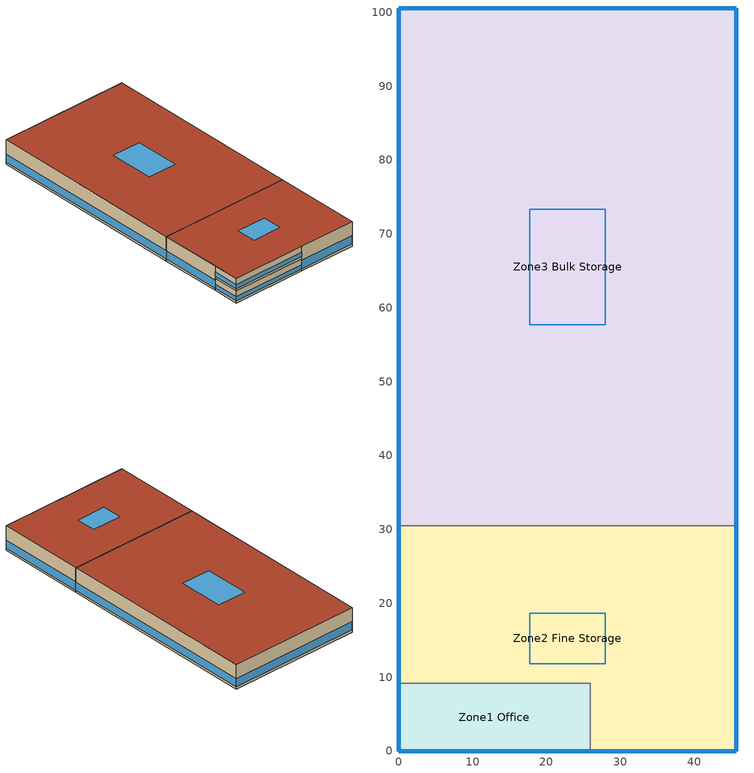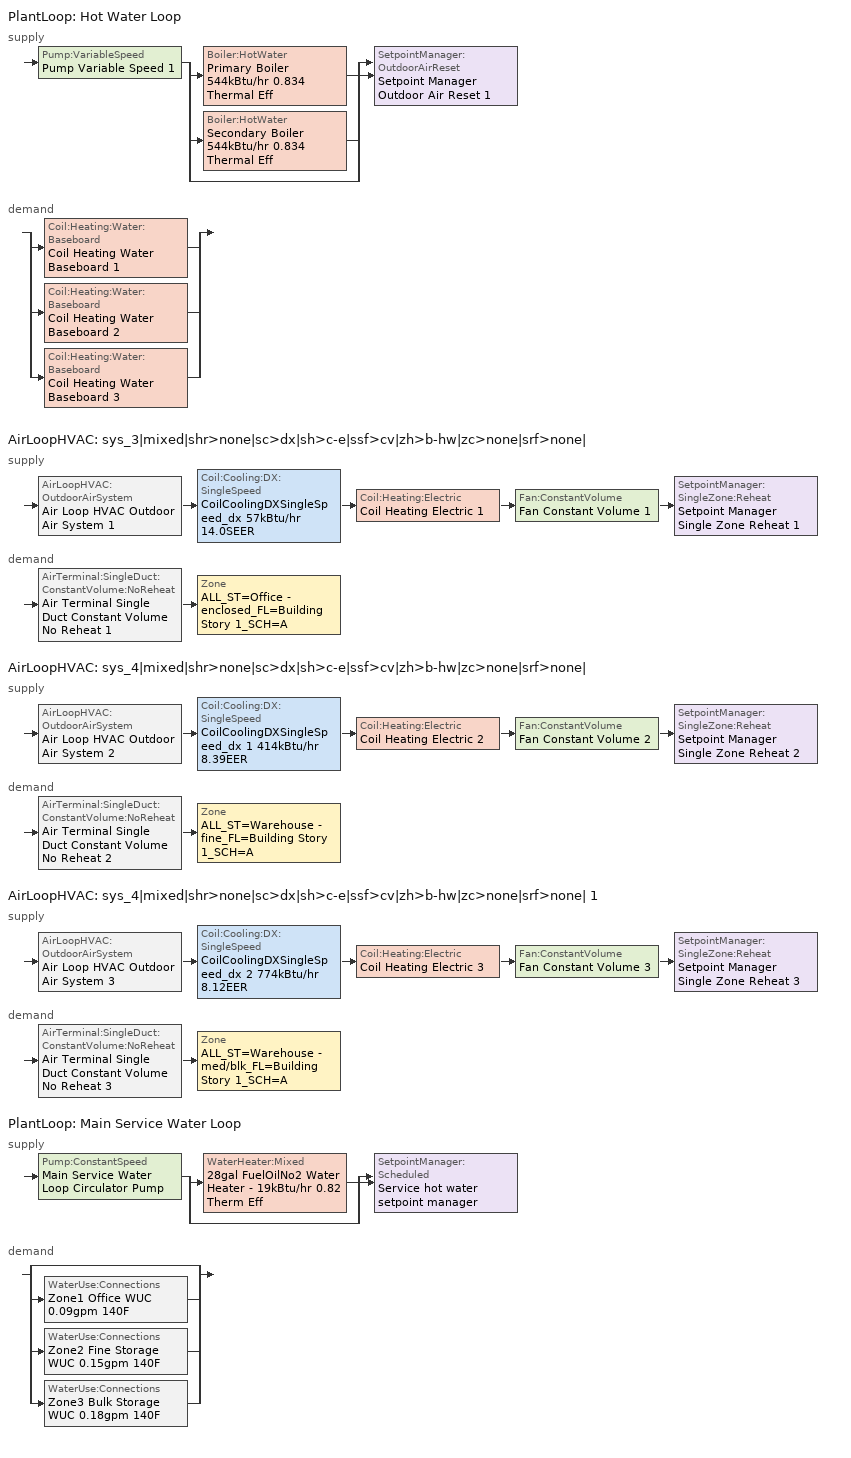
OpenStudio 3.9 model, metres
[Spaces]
Zone3 Bulk Storage
 floor foundation (BTAP-Grnd-Floor-Mass:U-0.757_std): 45.72,100.58 45.72,30.48 0,30.48 0,100.58 z0
 wall outside: 45.72,30.48 45.72,100.58 0,100.58 0,30.48 z0:8.53
 wall to Zone2 Fine Storage: 0,30.48 45.72,30.48 z0:8.53
 window (BTAP-Ext-FixedWindow:U=0.220 SHGC=0.600): 0,100.55 0,30.5 / 45.69,100.58 0.03,100.58 / 45.72,30.5 45.72,100.55 z0.76:3.61
 roof outside: 45.72,30.48 45.72,100.58 0,100.58 0,30.48 z8.53
 skylight (BTAP-Ext-Skylights:U=0.220 SHGC=0.600): 27.97,57.69 27.97,73.37 17.75,73.37 17.75,57.69 z8.53
Zone2 Fine Storage
 floor to Zone1 Office: 25.91,9.14 25.91,0 0,0 0,9.14 z4.27
 floor foundation (BTAP-Grnd-Floor-Mass:U-0.757_std): 45.72,30.48 45.72,0 25.91,0 25.91,9.14 0,9.14 0,30.48 z0
 wall outside: 0,30.48 0,9.14 / 25.91,0 45.72,0 45.72,30.48 z0:8.53; 0,9.14 0,0 25.91,0 z4.27:8.53
 wall to Zone1 Office: 0,9.14 25.91,9.14 25.91,0 z0:4.27
 window (BTAP-Ext-FixedWindow:U=0.220 SHGC=0.600): 25.93,0 45.69,0 / 0,30.45 0,9.17 / 45.72,0.03 45.72,30.45 z0.76:3.61; 0.03,0 25.88,0 z5.03:6.45; 0,9.12 0,0.03 z5.03:6.46
 roof outside: 45.72,0 45.72,30.48 0,30.48 0,0 z8.53
 skylight (BTAP-Ext-Skylights:U=0.220 SHGC=0.600): 27.97,11.83 27.97,18.65 17.75,18.65 17.75,11.83 z8.53
Zone1 Office
 floor foundation (BTAP-Grnd-Floor-Mass:U-0.757_std): 25.91,9.14 25.91,0 0,0 0,9.14 z0
 wall outside: 0,9.14 0,0 25.91,0 z0:4.27
 window (BTAP-Ext-FixedWindow:U=0.220 SHGC=0.600): 0.03,0 25.88,0 / 0,9.12 0,0.03 z0.76:2.19
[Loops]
PlantLoop 'Hot Water Loop'
 supply: Pump:VariableSpeed 'Pump Variable Speed 1' > split
  | Boiler:HotWater 'Primary Boiler 544kBtu/hr 0.834 Thermal Eff'
  | Boiler:HotWater 'Secondary Boiler 544kBtu/hr 0.834 Thermal Eff'
  | bypass
  join > SetpointManager:OutdoorAirReset 'Setpoint Manager Outdoor Air Reset 1'
 demand: split
  | Coil:Heating:Water:Baseboard 'Coil Heating Water Baseboard 1'
  | Coil:Heating:Water:Baseboard 'Coil Heating Water Baseboard 2'
  | Coil:Heating:Water:Baseboard 'Coil Heating Water Baseboard 3'
AirLoopHVAC 'sys_3|mixed|shr>none|sc>dx|sh>c-e|ssf>cv|zh>b-hw|zc>none|srf>none|'
 supply: AirLoopHVAC:OutdoorAirSystem 'Air Loop HVAC Outdoor Air System 1' > Coil:Cooling:DX:SingleSpeed 'CoilCoolingDXSingleSpeed_dx 57kBtu/hr 14.0SEER' > Coil:Heating:Electric 'Coil Heating Electric 1' > Fan:ConstantVolume 'Fan Constant Volume 1' > SetpointManager:SingleZone:Reheat 'Setpoint Manager Single Zone Reheat 1'
 demand: AirTerminal:SingleDuct:ConstantVolume:NoReheat 'Air Terminal Single Duct Constant Volume No Reheat 1' > Zone 'ALL_ST=Office - enclosed_FL=Building Story 1_SCH=A'
AirLoopHVAC 'sys_4|mixed|shr>none|sc>dx|sh>c-e|ssf>cv|zh>b-hw|zc>none|srf>none|'
 supply: AirLoopHVAC:OutdoorAirSystem 'Air Loop HVAC Outdoor Air System 2' > Coil:Cooling:DX:SingleSpeed 'CoilCoolingDXSingleSpeed_dx 1 414kBtu/hr 8.39EER' > Coil:Heating:Electric 'Coil Heating Electric 2' > Fan:ConstantVolume 'Fan Constant Volume 2' > SetpointManager:SingleZone:Reheat 'Setpoint Manager Single Zone Reheat 2'
 demand: AirTerminal:SingleDuct:ConstantVolume:NoReheat 'Air Terminal Single Duct Constant Volume No Reheat 2' > Zone 'ALL_ST=Warehouse - fine_FL=Building Story 1_SCH=A'
AirLoopHVAC 'sys_4|mixed|shr>none|sc>dx|sh>c-e|ssf>cv|zh>b-hw|zc>none|srf>none| 1'
 supply: AirLoopHVAC:OutdoorAirSystem 'Air Loop HVAC Outdoor Air System 3' > Coil:Cooling:DX:SingleSpeed 'CoilCoolingDXSingleSpeed_dx 2 774kBtu/hr 8.12EER' > Coil:Heating:Electric 'Coil Heating Electric 3' > Fan:ConstantVolume 'Fan Constant Volume 3' > SetpointManager:SingleZone:Reheat 'Setpoint Manager Single Zone Reheat 3'
 demand: AirTerminal:SingleDuct:ConstantVolume:NoReheat 'Air Terminal Single Duct Constant Volume No Reheat 3' > Zone 'ALL_ST=Warehouse - med/blk_FL=Building Story 1_SCH=A'
PlantLoop 'Main Service Water Loop'
 supply: Pump:ConstantSpeed 'Main Service Water Loop Circulator Pump' > split
  | WaterHeater:Mixed '28gal FuelOilNo2 Water Heater - 19kBtu/hr 0.82 Therm Eff'
  | bypass
  join > SetpointManager:Scheduled 'Service hot water setpoint manager'
 demand: split
  | bypass
  | WaterUse:Connections 'Zone1 Office WUC 0.09gpm 140F'
  | WaterUse:Connections 'Zone2 Fine Storage WUC 0.15gpm 140F'
  | WaterUse:Connections 'Zone3 Bulk Storage WUC 0.18gpm 140F'
[ClimateZones]
Climate Zone Institution Name 1=ASHRAE; Climate Zone Document Name 1=ANSI/ASHRAE Standard 169; Climate Zone Document Year 1=2006; Climate Zone Value 1=7
[Building]
Warehouse: Default Construction Set=BTAP-Mass at hdd = 5000.0; Standards Number of Stories=1; Standards Number of Above Ground Stories=1; Standards Template=NECB2011; Standards Building Type=Warehouse
[Site]
Calgary Intl AP_AB_CAN: Latitude {deg}=51.11; Longitude {deg}=-114.02; Time Zone {hr}=-7; Elevation {m}=1084.1
[Site:WaterMainsTemperature]
Calculation Method=Correlation; Annual Average Outdoor Air Temperature {C}=4.69167; Maximum Difference In Monthly Average Outdoor Air Temperatures {deltaC}=24.6
[Site:GroundTemperature:BuildingSurface]
19.527, 19.502, 19.536, 19.598, 20.002, 21.64, 22.225, 22.375, 21.449, 20.121, 19.802, 19.633
[SizingPeriod:DesignDay] Barometric Pressure {Pa}=88961; Rain Indicator=No; Snow Indicator=No; Day of Month=21; Daylight Saving Time Indicator=No; Humidity Condition Type=Wetbulb; Dry-Bulb Temperature Range Modifier Type=DefaultMultipliers
Name | Maximum Dry-Bulb Temperature {C} | Daily Dry-Bulb Temperature Range {deltaC} | Wind Speed {m/s} | Wind Direction {deg} | Month | Day Type | Wetbulb or DewPoint at Maximum Dry-Bulb {C} | Solar Model Indicator | ASHRAE Clear Sky Optical Depth for Beam Irradiance | ASHRAE Clear Sky Optical Depth for Diffuse Irradiance | Sky Clearness
Calgary Intl AP Ann Clg .4% Condns DB=>MWB | 28.8 | 12.3 | 4.5 | 160 | 7 | SummerDesignDay | 16 | ASHRAETau | 0.34 | 2.419
Calgary Intl AP Ann Clg .4% Condns WB=>MDB | 25.5 | 12.3 | 4.5 | 160 | 7 | SummerDesignDay | 17.8 | ASHRAETau | 0.34 | 2.419
Calgary Intl AP Ann Htg 99.6% Condns DB | -27.7 | 0 | 2.7 | 200 | 1 | WinterDesignDay | -27.7 | ASHRAEClearSky |  |  | 0
[Site:GroundTemperature:Shallow]
-1.6, -5.4, -6.4, -5.5, -0.4, 5.3, 10.8, 14.7, 15.8, 14, 9.5, 4
[Site:GroundTemperature:Deep]
4, 1.3, -0.4, -0.9, 0.1, 2.3, 5.2, 8, 9.9, 10.3, 9.2, 7
[Site:GroundTemperature:FCfactorMethod]
January Ground Temperature {C}=5.5; February Ground Temperature {C}=-2; March Ground Temperature {C}=-7.6; April Ground Temperature {C}=-6.3; May Ground Temperature {C}=-6.6; June Ground Temperature {C}=-0.3; July Ground Temperature {C}=4.9; August Ground Temperature {C}=10.2; September Ground Temperature {C}=13.8; October Ground Temperature {C}=17; November Ground Temperature {C}=16.6; December Ground Temperature {C}=11.1
[Material:NoMass] Roughness=Smooth; Thermal Absorptance=0.9; Solar Absorptance=0.7
Name | Thermal Resistance {m2-K/W} | Visible Absorptance
Typical Carpet Pad; Typical Carpet Pad 1 | 0.21648 | 0.8
Typical Insulation 1 | 5.91238 | 0.7
Typical Insulation 2 | 4.49096 | 0.7
Typical Insulation 3 | 6.17282 | 0.7
Typical Carpet Pad 2 | 1.25503 | 0.8
Typical Carpet Pad 3; Typical Carpet Pad 4 | 3.45515 | 0.8
Typical Insulation 4 | 0.454528 | 0.7
Typical Insulation 5 | 0.454545 | 0.7
[Material]
Name | Roughness | Thickness {m} | Conductivity {W/m-K} | Density {kg/m3} | Specific Heat {J/kg-K} | Thermal Absorptance | Solar Absorptance | Visible Absorptance
G05 25mm wood | MediumSmooth | 0.0254 | 0.15 | 608 | 1630 | 0.9 | 0.5 | 0.5
100mm Normalweight concrete floor 1 | MediumSmooth | 0.1016 | 2.31 | 2322 | 832
G01 13mm gypsum board 1 | Smooth | 0.0127 | 0.16 | 800 | 1090 | 0.9 | 0.7 | 0.5
4 in. Normalweight Concrete Floor 1 | MediumRough | 0.1016 | 2.31 | 2322 | 832 | 0.9 | 0.7 | 0.7
1IN Stucco 1 | Smooth | 0.0253 | 0.6918 | 1858 | 837 | 0.9 | 0.7 | 0.92
8IN CONCRETE HW RefBldg 1 | Rough | 0.2032 | 1.311 | 2240 | 836.8 | 0.9 | 0.7 | 0.7
1/2IN Gypsum 1 | Smooth | 0.0127 | 0.16 | 784.9 | 830 | 0.9 | 0.4 | 0.4
Metal Roof Surface 1; F08 Metal surface 1 | Smooth | 0.0008 | 45.28 | 7824 | 500 | 0.9 | 0.7 | 0.7
6 in. Normalweight Concrete Floor 1; 6 in. Normalweight Concrete Floor 2; 6 in. Normalweight Concrete Floor 3 | MediumRough | 0.1524 | 2.31 | 2322 | 832 | 0.9 | 0.7 | 0.7
Expanded Polystyrene | MediumSmooth | 0.0363959 | 0.029 | 29 | 1210
[Construction]
BTAP-Int-Partition; BTAP-Int-Door: G05 25mm wood
BTAP-Int-Floor: 100mm Normalweight concrete floor 1, Typical Carpet Pad
BTAP-Int-Wall: G01 13mm gypsum board 1, G01 13mm gypsum board 1
BTAP-Int-Ceiling: Typical Carpet Pad, 100mm Normalweight concrete floor 1
BTAP-Int-Window: SimpleGlazing
BTAP-Ext-Floor-Mass:U-0.162: Typical Insulation 1, 4 in. Normalweight Concrete Floor 1, Typical Carpet Pad 1
BTAP-Ext-Wall-Mass:U-0.21: 1IN Stucco 1, 8IN CONCRETE HW RefBldg 1, Typical Insulation 2, 1/2IN Gypsum 1
BTAP-Ext-Roof-Metal:U-0.162: Metal Roof Surface 1, Typical Insulation 3
BTAP-Grnd-Floor-Mass:U-0.757: 6 in. Normalweight Concrete Floor 1, Typical Carpet Pad 2
BTAP-Grnd-Wall-Mass:U-0.284: 6 in. Normalweight Concrete Floor 2, Typical Carpet Pad 3
BTAP-Grnd-Roof-Mass:U-0.284: 6 in. Normalweight Concrete Floor 3, Typical Carpet Pad 4
BTAP-Ext-FixedWindow:U=0.220 SHGC=0.600; BTAP-Ext-GlassDoors:U=0.220 SHGC=0.600; BTAP-Ext-Skylights:U=0.220 SHGC=0.600; BTAP-Ext-DaylightDomes:U=0.220 SHGC=0.600; BTAP-Ext-DaylightDiffuser:U=0.220 SHGC=0.600: SimpleGlazing:U=0.220 SHGC=0.600
BTAP-Ext-Door:U-2.2: F08 Metal surface 1, Typical Insulation 4
BTAP-Ext-OverHeadDoor:U-2.2: Typical Insulation 5
BTAP-Grnd-Floor-Mass:U-0.757_std: 6 in. Normalweight Concrete Floor 1, Expanded Polystyrene
[DefaultConstructionSet]
BTAP-Mass at hdd = 5000.0: Default Exterior Surface Constructions=BTAP-Mass at hdd = 5000.0; Default Interior Surface Constructions=Default Surface Constructions 2; Default Ground Contact Surface Constructions=BTAP-Mass at hdd = 5000.0 1; Default Exterior SubSurface Constructions=BTAP-Mass at hdd = 5000.0; Default Interior SubSurface Constructions=Default Sub Surface Constructions 2; Interior Partition Construction=BTAP-Int-Partition
[DefaultSurfaceConstructions]
Name | Floor Construction | Wall Construction | Roof Ceiling Construction
Default Surface Constructions 2 | BTAP-Int-Floor | BTAP-Int-Wall | BTAP-Int-Ceiling
BTAP-Mass at hdd = 5000.0 | BTAP-Ext-Floor-Mass:U-0.162 | BTAP-Ext-Wall-Mass:U-0.21 | BTAP-Ext-Roof-Metal:U-0.162
BTAP-Mass at hdd = 5000.0 1 | BTAP-Grnd-Floor-Mass:U-0.757 | BTAP-Grnd-Wall-Mass:U-0.284 | BTAP-Grnd-Roof-Mass:U-0.284
[DefaultSubSurfaceConstructions]
Name | Fixed Window Construction | Operable Window Construction | Door Construction | Glass Door Construction | Overhead Door Construction | Skylight Construction | Tubular Daylight Dome Construction | Tubular Daylight Diffuser Construction
Default Sub Surface Constructions 2 | BTAP-Int-Window | BTAP-Int-Window | BTAP-Int-Door
BTAP-Mass at hdd = 5000.0 | BTAP-Ext-FixedWindow:U=0.220 SHGC=0.600 | BTAP-Ext-FixedWindow:U=0.220 SHGC=0.600 | BTAP-Ext-Door:U-2.2 | BTAP-Ext-GlassDoors:U=0.220 SHGC=0.600 | BTAP-Ext-OverHeadDoor:U-2.2 | BTAP-Ext-Skylights:U=0.220 SHGC=0.600 | BTAP-Ext-DaylightDomes:U=0.220 SHGC=0.600 | BTAP-Ext-DaylightDiffuser:U=0.220 SHGC=0.600
[WindowMaterial:SimpleGlazingSystem] U-Factor {W/m2-K}=2.2; Solar Heat Gain Coefficient=0.6; Visible Transmittance=0.21
SimpleGlazing; SimpleGlazing:U=0.220 SHGC=0.600
[Space] Building Story=Building Story 1; Part of Total Floor Area=Yes; Volume {m3}=Autocalculate
Name | Space Type | Thermal Zone
Zone3 Bulk Storage | Space Function Warehouse - med/blk | ALL_ST=Warehouse - med/blk_FL=Building Story 1_SCH=A
Zone2 Fine Storage | Space Function Warehouse - fine | ALL_ST=Warehouse - fine_FL=Building Story 1_SCH=A
Zone1 Office | Space Function Office - enclosed | ALL_ST=Office - enclosed_FL=Building Story 1_SCH=A
[BuildingStory]
Building Story 1: Nominal Z Coordinate {m}=0
[SpaceType] Standards Building Type=Space Function
Name | Default Schedule Set | Design Specification Outdoor Air Object | Standards Space Type
Space Function Warehouse - med/blk | Space Function Warehouse - med/blk Schedule Set | Space Function Warehouse - med/blk Ventilation | Warehouse - med/blk
Space Function Warehouse - fine | Space Function Warehouse - fine Schedule Set | Space Function Warehouse - fine Ventilation | Warehouse - fine
Space Function Office - enclosed | Space Function Office - enclosed Schedule Set | Space Function Office - enclosed Ventilation | Office - enclosed
[People:Definition] Number of People Calculation Method=People/Area; Fraction Radiant=0.3
Name | People per Space Floor Area {person/m2}
Space Function Office - enclosed People Definition | 0.0500522
Space Function Warehouse - fine People Definition | 0.0200209
Space Function Warehouse - med/blk People Definition | 0.0100104
[People] Work Efficiency Schedule=Work Efficiency Schedule; Clothing Insulation Schedule=Clothing Schedule; Air Velocity Schedule=Air Velocity Schedule; Multiplier=1
Name | People Definition | Space or SpaceType
Space Function Office - enclosed People | Space Function Office - enclosed People Definition | Space Function Office - enclosed
Space Function Warehouse - fine People | Space Function Warehouse - fine People Definition | Space Function Warehouse - fine
Space Function Warehouse - med/blk People | Space Function Warehouse - med/blk People Definition | Space Function Warehouse - med/blk
[Lights:Definition] Design Level Calculation Method=Watts/Area; Fraction Radiant=0.5; Fraction Visible=0.2
Name | Watts per Space Floor Area {W/m2}
Space Function Office - enclosed Lights Definition | 11.8999
Space Function Warehouse - fine Lights Definition | 10.1999
Space Function Warehouse - med/blk Lights Definition | 6.39995
[Lights] Fraction Replaceable=1
Name | Lights Definition | Space or SpaceType
Space Function Office - enclosed Lights | Space Function Office - enclosed Lights Definition | Space Function Office - enclosed
Space Function Warehouse - fine Lights | Space Function Warehouse - fine Lights Definition | Space Function Warehouse - fine
Space Function Warehouse - med/blk Lights | Space Function Warehouse - med/blk Lights Definition | Space Function Warehouse - med/blk
[ElectricEquipment:Definition] Design Level Calculation Method=Watts/Area; Fraction Radiant=0.5
Name | Watts per Space Floor Area {W/m2}
Space Function Office - enclosed Elec Equip Definition | 7.49994
Space Function Warehouse - fine Elec Equip Definition; Space Function Warehouse - med/blk Elec Equip Definition | 0.999992
[ElectricEquipment]
Name | Electric Equipment Definition | Space or SpaceType
Space Function Office - enclosed Elec Equip | Space Function Office - enclosed Elec Equip Definition | Space Function Office - enclosed
Space Function Warehouse - fine Elec Equip | Space Function Warehouse - fine Elec Equip Definition | Space Function Warehouse - fine
Space Function Warehouse - med/blk Elec Equip | Space Function Warehouse - med/blk Elec Equip Definition | Space Function Warehouse - med/blk
[DesignSpecification:OutdoorAir] Outdoor Air Method=Sum
Name | Outdoor Air Flow per Person {m3/s-person} | Outdoor Air Flow per Floor Area {m3/s-m2}
Space Function Office - enclosed Ventilation | 0.0142092
Space Function Warehouse - fine Ventilation; Space Function Warehouse - med/blk Ventilation |  | 0.000254
[DefaultScheduleSet] Number of People Schedule=NECB-A-Occupancy; People Activity Level Schedule=NECB-Activity; Lighting Schedule=NECB-A-Lighting; Electric Equipment Schedule=NECB-A-Electric-Equipment
Space Function Office - enclosed Schedule Set; Space Function Warehouse - fine Schedule Set; Space Function Warehouse - med/blk Schedule Set
[ThermostatSetpoint:DualSetpoint] Heating Setpoint Temperature Schedule=NECB-A-Thermostat Setpoint-Heating; Cooling Setpoint Temperature Schedule=NECB-A-Thermostat Setpoint-Cooling
Space Function Office - enclosed Thermostat 3; Space Function Warehouse - fine Thermostat 3; Space Function Warehouse - med/blk Thermostat 3
[SpaceInfiltration:DesignFlowRate] Schedule=Always On Discrete; Design Flow Rate Calculation Method=Flow/ExteriorArea; Flow per Exterior Surface Area {m3/s-m2}=0.00025; Constant Term Coefficient=0; Temperature Term Coefficient=0; Velocity Term Coefficient=0.224; Velocity Squared Term Coefficient=0
Name | Space or SpaceType
Zone1 Office Infiltration | Zone1 Office
Zone2 Fine Storage Infiltration | Zone2 Fine Storage
Zone3 Bulk Storage Infiltration | Zone3 Bulk Storage
[ThermalZone] Fraction of Zone Controlled by Primary Daylighting Control=1; Use Ideal Air Loads=No
Name | Primary Daylighting Control | Thermostat
ALL_ST=Office - enclosed_FL=Building Story 1_SCH=A | Zone1 Office daylighting control | Space Function Office - enclosed Thermostat 3
ALL_ST=Warehouse - fine_FL=Building Story 1_SCH=A | Zone2 Fine Storage daylighting control | Space Function Warehouse - fine Thermostat 3
ALL_ST=Warehouse - med/blk_FL=Building Story 1_SCH=A | Zone3 Bulk Storage daylighting control | Space Function Warehouse - med/blk Thermostat 3
[Sizing:Zone] Zone Cooling Design Supply Air Temperature Input Method=TemperatureDifference; Zone Cooling Design Supply Air Temperature {C}=14; Zone Cooling Design Supply Air Temperature Difference {deltaC}=11; Zone Heating Design Supply Air Temperature Input Method=TemperatureDifference; Zone Heating Design Supply Air Temperature {C}=40; Zone Heating Design Supply Air Temperature Difference {deltaC}=21; Zone Cooling Design Supply Air Humidity Ratio {kg-H2O/kg-air}=0.0085; Zone Heating Design Supply Air Humidity Ratio {kg-H2O/kg-air}=0.008; Zone Heating Sizing Factor=1.3; Zone Cooling Sizing Factor=1.1; Cooling Design Air Flow Method=DesignDay; Heating Design Air Flow Method=DesignDay; Account for Dedicated Outdoor Air System=No; Dedicated Outdoor Air System Control Strategy=NeutralSupplyAir; Dedicated Outdoor Air Low Setpoint Temperature for Design {C}=autosize; Dedicated Outdoor Air High Setpoint Temperature for Design {C}=autosize; Zone Load Sizing Method=Sensible Load Only No Latent Load; Zone Latent Cooling Design Supply Air Humidity Ratio Input Method=HumidityRatioDifference; Zone Cooling Design Supply Air Humidity Ratio Difference {kgWater/kgDryAir}=0.005; Zone Latent Heating Design Supply Air Humidity Ratio Input Method=HumidityRatioDifference; Zone Humidification Design Supply Air Humidity Ratio Difference {kgWater/kgDryAir}=0.005; Sizing Option=Coincident
ALL_ST=Office - enclosed_FL=Building Story 1_SCH=A; ALL_ST=Warehouse - fine_FL=Building Story 1_SCH=A; ALL_ST=Warehouse - med/blk_FL=Building Story 1_SCH=A
[Zone equipment]
ALL_ST=Office - enclosed_FL=Building Story 1_SCH=A: Zone HVAC Baseboard Convective Water 1, Air Terminal Single Duct Constant Volume No Reheat 1
ALL_ST=Warehouse - fine_FL=Building Story 1_SCH=A: Zone HVAC Baseboard Convective Water 2, Air Terminal Single Duct Constant Volume No Reheat 2
ALL_ST=Warehouse - med/blk_FL=Building Story 1_SCH=A: Zone HVAC Baseboard Convective Water 3, Air Terminal Single Duct Constant Volume No Reheat 3
[Foundation:Kiva]
Bldg Kiva Foundation: Wall Height Above Grade {m}=0; Wall Depth Below Slab {m}=0
[SurfaceProperty:ExposedFoundationPerimeter] Exposed Perimeter Calculation Method=TotalExposedPerimeter
Name | Total Exposed Perimeter {m}
Office Floor | 35.0503
Fine Storage Floor | 71.6245
Bulk Storage Floor | 185.919
[Foundation:Kiva:Settings]

[PlantLoop] Glycol Concentration=0; Plant Loop Volume {m3}=Autocalculate; Load Distribution Scheme=Optimal
Name | Fluid Type | Maximum Loop Temperature {C} | Minimum Loop Temperature {C}
Hot Water Loop | Water
Main Service Water Loop |  | 60 | 51.6667
[Sizing:Plant] Loop Type=Heating; Sizing Option=NonCoincident; Zone Timesteps in Averaging Window=1; Coincident Sizing Factor Mode=None
Name | Design Loop Exit Temperature {C} | Loop Design Temperature Difference {deltaC}
Hot Water Loop | 82 | 16
Main Service Water Loop | 60 | 5
[Pump:VariableSpeed]
Pump Variable Speed 1: Motor Efficiency=0.865; Pump Control Type=Intermittent; Skin Loss Radiative Fraction=0.5; Design Power Sizing Method=PowerPerFlowPerPressure; Design Electric Power per Unit Flow Rate {W/(m3/s)}=348701.1; Design Shaft Power per Unit Flow Rate per Unit Head {W-s/m3-Pa}=1.28205; Design Minimum Flow Rate Fraction=0
[Boiler:HotWater] Fuel Type=FuelOilNo2; Nominal Capacity {W}=159441; Nominal Thermal Efficiency=0.834; Normalized Boiler Efficiency Curve=BOILER-EFFFPLR-NECB2011; Water Outlet Upper Temperature Limit {C}=99; Boiler Flow Mode=ConstantFlow; On Cycle Parasitic Electric Load {W}=0; Off Cycle Parasitic Fuel Load {W}=0; Sizing Factor=1
Primary Boiler 544kBtu/hr 0.834 Thermal Eff; Secondary Boiler 544kBtu/hr 0.834 Thermal Eff
[SetpointManager:OutdoorAirReset]
Setpoint Manager Outdoor Air Reset 1: Control Variable=Temperature; Setpoint at Outdoor Low Temperature {C}=82; Outdoor Low Temperature {C}=-16; Setpoint at Outdoor High Temperature {C}=60; Outdoor High Temperature {C}=0; Setpoint Node or NodeList=Hot Water Loop Supply Outlet Node
[AirLoopHVAC] Design Supply Air Flow Rate {m3/s}=autosize; Design Return Air Flow Fraction of Supply Air Flow=1
Name | Availability Schedule
sys_3|mixed|shr>none|sc>dx|sh>c-e|ssf>cv|zh>b-hw|zc>none|srf>none| | sys_3|mixed|shr>none|sc>dx|sh>c-e|ssf>cv|zh>b-hw|zc>none|srf>none| Occ Sch
sys_4|mixed|shr>none|sc>dx|sh>c-e|ssf>cv|zh>b-hw|zc>none|srf>none| | sys_4|mixed|shr>none|sc>dx|sh>c-e|ssf>cv|zh>b-hw|zc>none|srf>none| Occ Sch
sys_4|mixed|shr>none|sc>dx|sh>c-e|ssf>cv|zh>b-hw|zc>none|srf>none| 1 | sys_4|mixed|shr>none|sc>dx|sh>c-e|ssf>cv|zh>b-hw|zc>none|srf>none| 1 Occ Sch
[Sizing:System] Type of Load to Size On=Sensible; Design Outdoor Air Flow Rate {m3/s}=Autosize; Central Heating Maximum System Air Flow Ratio=1; Preheat Design Temperature {C}=7; Preheat Design Humidity Ratio {kg-H2O/kg-Air}=0.008; Precool Design Temperature {C}=13; Precool Design Humidity Ratio {kg-H2O/kg-Air}=0.008; Central Cooling Design Supply Air Temperature {C}=13; Central Heating Design Supply Air Temperature {C}=43; Sizing Option=NonCoincident; 100% Outdoor Air in Cooling=No; 100% Outdoor Air in Heating=No; Central Cooling Design Supply Air Humidity Ratio {kg-H2O/kg-Air}=0.0085; Central Heating Design Supply Air Humidity Ratio {kg-H2O/kg-Air}=0.008; Cooling Design Air Flow Method=DesignDay; Cooling Design Air Flow Rate {m3/s}=0; Heating Design Air Flow Method=DesignDay; Heating Design Air Flow Rate {m3/s}=0; System Outdoor Air Method=ZoneSum; Zone Maximum Outdoor Air Fraction=1; Cooling Supply Air Flow Rate Per Floor Area {m3/s-m2}=0.00996765; Cooling Fraction of Autosized Cooling Supply Air Flow Rate=1; Cooling Supply Air Flow Rate Per Unit Cooling Capacity {m3/s-W}=3.94755e-05; Heating Supply Air Flow Rate Per Floor Area {m3/s-m2}=0.00996765; Heating Fraction of Autosized Heating Supply Air Flow Rate=1; Heating Fraction of Autosized Cooling Supply Air Flow Rate=1; Heating Supply Air Flow Rate Per Unit Heating Capacity {m3/s-W}=3.15882e-05; Cooling Design Capacity Method=CoolingDesignCapacity; Cooling Design Capacity {W}=autosize; Cooling Design Capacity Per Floor Area {W/m2}=234.7; Fraction of Autosized Cooling Design Capacity=1; Heating Design Capacity Method=HeatingDesignCapacity; Heating Design Capacity {W}=autosize; Heating Design Capacity Per Floor Area {W/m2}=157; Fraction of Autosized Heating Design Capacity=1; Central Cooling Capacity Control Method=OnOff; Occupant Diversity=autosize
sys_3|mixed|shr>none|sc>dx|sh>c-e|ssf>cv|zh>b-hw|zc>none|srf>none|; sys_4|mixed|shr>none|sc>dx|sh>c-e|ssf>cv|zh>b-hw|zc>none|srf>none|; sys_4|mixed|shr>none|sc>dx|sh>c-e|ssf>cv|zh>b-hw|zc>none|srf>none| 1
[Fan:ConstantVolume] Availability Schedule=Always On Discrete; Fan Total Efficiency=0.39975; Pressure Rise {Pa}=640; Maximum Flow Rate {m3/s}=AutoSize; Motor Efficiency=0.615
Fan Constant Volume 1; Fan Constant Volume 2; Fan Constant Volume 3
[Coil:Cooling:DX:SingleSpeed] Availability Schedule=Always On Discrete; Rated Total Cooling Capacity {W}=autosize; Rated Sensible Heat Ratio=autosize; Rated Air Flow Rate {m3/s}=autosize; Rated Evaporator Fan Power Per Volume Flow Rate 2017 {W/(m3/s)}=773.3; Rated Evaporator Fan Power Per Volume Flow Rate 2023 {W/(m3/s)}=934.4; Total Cooling Capacity Function of Temperature Curve=DXCOOL-NECB2011-REF-CAPFT; Total Cooling Capacity Function of Flow Fraction Curve=DXCOOL-NECB2011-REF-CAPFFLOW; Energy Input Ratio Function of Temperature Curve=DXCOOL-NECB2011-REF-COOLEIRFT; Energy Input Ratio Function of Flow Fraction Curve=DXCOOL-NECB2011-REF-COOLEIRFFLOW; Part Load Fraction Correlation Curve=DXCOOL-NECB2011-REF-COOLPLFFPLR; Minimum Outdoor Dry-Bulb Temperature for Compressor Operation {C}=-25; Nominal Time for Condensate Removal to Begin {s}=0; Ratio of Initial Moisture Evaporation Rate and Steady State Latent Capacity=0; Maximum Cycling Rate {cycles/hr}=0; Latent Capacity Time Constant {s}=0; Condenser Type=AirCooled; Evaporative Condenser Effectiveness=0.9; Evaporative Condenser Air Flow Rate {m3/s}=autosize; Evaporative Condenser Pump Rated Power Consumption {W}=autosize; Crankcase Heater Capacity {W}=0; Maximum Outdoor Dry-Bulb Temperature for Crankcase Heater Operation {C}=10; Basin Heater Capacity {W/K}=0; Basin Heater Setpoint Temperature {C}=2
Name | Rated COP {W/W}
CoilCoolingDXSingleSpeed_dx 57kBtu/hr 14.0SEER | 3.8248
CoilCoolingDXSingleSpeed_dx 1 414kBtu/hr 8.39EER | 2.93053
CoilCoolingDXSingleSpeed_dx 2 774kBtu/hr 8.12EER | 2.84061
[Coil:Heating:Electric] Availability Schedule=Always On Discrete
Coil Heating Electric 1; Coil Heating Electric 2; Coil Heating Electric 3
[Controller:OutdoorAir] Minimum Outdoor Air Flow Rate {m3/s}=autosize; Maximum Outdoor Air Flow Rate {m3/s}=Autosize; Economizer Control Action Type=ModulateFlow; Lockout Type=NoLockout; Minimum Limit Type=FixedMinimum; High Humidity Control=No; High Humidity Outdoor Air Flow Ratio=1; Control High Indoor Humidity Based on Outdoor Humidity Ratio=Yes; Heat Recovery Bypass Control Type=BypassWhenWithinEconomizerLimits; Economizer Operation Staging=InterlockedWithMechanicalCooling
Name | Economizer Control Type | Economizer Maximum Limit Dry-Bulb Temperature {C} | Economizer Maximum Limit Enthalpy {J/kg} | Economizer Minimum Limit Dry-Bulb Temperature {C} | Minimum Outdoor Air Schedule | Controller Mechanical Ventilation
Controller Outdoor Air 1 | NoEconomizer | 28 | 64000 | -100 | sys_3|mixed|shr>none|sc>dx|sh>c-e|ssf>cv|zh>b-hw|zc>none|srf>none| Occ Sch | Controller Mechanical Ventilation 1
Controller Outdoor Air 2 | DifferentialEnthalpy |  |  |  | sys_4|mixed|shr>none|sc>dx|sh>c-e|ssf>cv|zh>b-hw|zc>none|srf>none| Occ Sch | Controller Mechanical Ventilation 2
Controller Outdoor Air 3 | DifferentialEnthalpy |  |  |  | sys_4|mixed|shr>none|sc>dx|sh>c-e|ssf>cv|zh>b-hw|zc>none|srf>none| 1 Occ Sch | Controller Mechanical Ventilation 3
[Controller:MechanicalVentilation] Availability Schedule=Always On Discrete; System Outdoor Air Method=ZoneSum
Controller Mechanical Ventilation 1; Controller Mechanical Ventilation 2; Controller Mechanical Ventilation 3
[AirLoopHVAC:OutdoorAirSystem]
Name | Controller
Air Loop HVAC Outdoor Air System 1 | Controller Outdoor Air 1
Air Loop HVAC Outdoor Air System 2 | Controller Outdoor Air 2
Air Loop HVAC Outdoor Air System 3 | Controller Outdoor Air 3
[SetpointManager:SingleZone:Reheat] Minimum Supply Air Temperature {C}=13; Maximum Supply Air Temperature {C}=43
Name | Control Zone | Setpoint Node or NodeList
Setpoint Manager Single Zone Reheat 1 | ALL_ST=Office - enclosed_FL=Building Story 1_SCH=A | sys_3|mixed|shr>none|sc>dx|sh>c-e|ssf>cv|zh>b-hw|zc>none|srf>none| Supply Outlet Node
Setpoint Manager Single Zone Reheat 2 | ALL_ST=Warehouse - fine_FL=Building Story 1_SCH=A | sys_4|mixed|shr>none|sc>dx|sh>c-e|ssf>cv|zh>b-hw|zc>none|srf>none| Supply Outlet Node
Setpoint Manager Single Zone Reheat 3 | ALL_ST=Warehouse - med/blk_FL=Building Story 1_SCH=A | sys_4|mixed|shr>none|sc>dx|sh>c-e|ssf>cv|zh>b-hw|zc>none|srf>none| 1 Supply Outlet Node
[Coil:Heating:Water:Baseboard] Heating Design Capacity Method=HeatingDesignCapacity; Heating Design Capacity {W}=autosize; Heating Design Capacity Per Floor Area {W/m2}=0; Fraction of Autosized Heating Design Capacity=0.8
Coil Heating Water Baseboard 1; Coil Heating Water Baseboard 2; Coil Heating Water Baseboard 3
[ZoneHVAC:Baseboard:Convective:Water] Availability Schedule=Always On Discrete
Name | Heating Coil
Zone HVAC Baseboard Convective Water 1 | Coil Heating Water Baseboard 1
Zone HVAC Baseboard Convective Water 2 | Coil Heating Water Baseboard 2
Zone HVAC Baseboard Convective Water 3 | Coil Heating Water Baseboard 3
[AirTerminal:SingleDuct:ConstantVolume:NoReheat] Availability Schedule=Always On Discrete; Maximum Air Flow Rate {m3/s}=AutoSize
Air Terminal Single Duct Constant Volume No Reheat 1; Air Terminal Single Duct Constant Volume No Reheat 2; Air Terminal Single Duct Constant Volume No Reheat 3
[SetpointManager:Scheduled]
Service hot water setpoint manager: Control Variable=Temperature; Schedule=Service Water Loop Temp - 140F; Setpoint Node or NodeList=Main Service Water Loop Supply Outlet Node
[Pump:ConstantSpeed]
Main Service Water Loop Circulator Pump: Rated Flow Rate {m3/s}=autosize; Rated Pump Head {Pa}=1.90129e+06; Rated Power Consumption {W}=autosize; Motor Efficiency=0.855; Fraction of Motor Inefficiencies to Fluid Stream=0; Pump Control Type=Intermittent; Design Power Sizing Method=PowerPerFlowPerPressure; Design Electric Power per Unit Flow Rate {W/(m3/s)}=348701.1; Design Shaft Power per Unit Flow Rate per Unit Head {W-s/m3-Pa}=1.28205
[WaterHeater:Mixed]
28gal FuelOilNo2 Water Heater - 19kBtu/hr 0.82 Therm Eff: Tank Volume {m3}=0.105773; Setpoint Temperature Schedule=Service Water Loop Temp - 140F; Deadband Temperature Difference {deltaC}=2; Maximum Temperature Limit {C}=60; Heater Control Type=Cycle; Heater Maximum Capacity {W}=5526.65; Heater Fuel Type=FuelOilNo2; Heater Thermal Efficiency=0.82; Part Load Factor Curve=SWH-EFFFPLR-NECB2011; Off Cycle Parasitic Fuel Consumption Rate {W}=21.6672; Off Cycle Parasitic Fuel Type=FuelOilNo2; Off Cycle Parasitic Heat Fraction to Tank=0.8; On Cycle Parasitic Fuel Consumption Rate {W}=21.6672; On Cycle Parasitic Fuel Type=FuelOilNo2; On Cycle Parasitic Heat Fraction to Tank=0; Ambient Temperature Indicator=Schedule; Ambient Temperature Schedule=Water Heater Ambient Temp Schedule 71.6F; Off Cycle Loss Coefficient to Ambient Temperature {W/K}=1.3425; On Cycle Loss Coefficient to Ambient Temperature {W/K}=1.3425; Use Side Effectiveness=1; Source Side Effectiveness=1; Use Side Design Flow Rate {m3/s}=autosize; Source Side Design Flow Rate {m3/s}=autosize; Indirect Water Heating Recovery Time {hr}=1.5; Source Side Flow Control Mode=IndirectHeatPrimarySetpoint
[WaterHeater:Sizing]
28gal FuelOilNo2 Water Heater - 19kBtu/hr 0.82 Therm Eff: Design Mode=PeakDraw; Time Storage Can Meet Peak Draw {hr}=0.538503; Time for Tank Recovery {hr}=0.5; Nominal Tank Volume for Autosizing Plant Connections {m3}=1
[WaterUse:Equipment:Definition] Target Temperature Schedule=Mixed Water At Faucet Temp - 140F; Sensible Fraction Schedule=Fraction Sensible - 0.2; Latent Fraction Schedule=Fraction Latent - 0.05
Name | Peak Flow Rate {m3/s}
Zone1 office 0.09gpm 140F | 5.73409e-06
Zone2 fine storage 0.15gpm 140F | 9.75642e-06
Zone3 bulk storage 0.18gpm 140F | 1.12199e-05
[WaterUse:Equipment] Flow Rate Fraction Schedule=NECB-A-Service Water Heating
Name | Water Use Equipment Definition | Space
Zone1 Office Service Water Use 0.09gpm 140F | Zone1 office 0.09gpm 140F | Zone1 Office
Zone2 Fine Storage Service Water Use 0.15gpm 140F | Zone2 fine storage 0.15gpm 140F | Zone2 Fine Storage
Zone3 Bulk Storage Service Water Use 0.18gpm 140F | Zone3 bulk storage 0.18gpm 140F | Zone3 Bulk Storage
[WaterUse:Connections] Drain Water Heat Exchanger Type=None; Drain Water Heat Exchanger Destination=Plant
Name | Water Use Equipment Name 1
Zone1 Office WUC 0.09gpm 140F | Zone1 Office Service Water Use 0.09gpm 140F
Zone2 Fine Storage WUC 0.15gpm 140F | Zone2 Fine Storage Service Water Use 0.15gpm 140F
Zone3 Bulk Storage WUC 0.18gpm 140F | Zone3 Bulk Storage Service Water Use 0.18gpm 140F
[AvailabilityManager:NightCycle] Applicability Schedule=Always On Discrete; Control Type=CycleOnAny; Thermostat Tolerance {deltaC}=1; Cycling Run Time {s}=3600
Availability Manager Night Cycle 1; Availability Manager Night Cycle 2; Availability Manager Night Cycle 3
[EnergyManagementSystem:Sensor] Output Variable or Output Meter Index Key=Environment; Output Variable or Output Meter=Site Outdoor Air Drybulb Temperature
OAT; OAT_1
[EnergyManagementSystem:Actuator] Actuated Component Type=Schedule:Year; Actuated Component Control Type=Schedule Value
Name | Actuated Component
ems_sys_4_mixed_shr_none_sc_dx_sh_c_e_ssf_cv_zh_b_hw_zc_none_srf_none__HtgSch0; ems_sys_4_mixed_shr_none_sc_dx_sh_c_e_ssf_cv_zh_b_hw_zc_none_srf_none__1_HtgSch0 | NECB-A-Thermostat Setpoint-Heating
ems_sys_4_mixed_shr_none_sc_dx_sh_c_e_ssf_cv_zh_b_hw_zc_none_srf_none__ClgSch0; ems_sys_4_mixed_shr_none_sc_dx_sh_c_e_ssf_cv_zh_b_hw_zc_none_srf_none__1_ClgSch0 | NECB-A-Thermostat Setpoint-Cooling
[EnergyManagementSystem:Program]
ems_sys_4_mixed_shr_none_sc_dx_sh_c_e_ssf_cv_zh_b_hw_zc_none_srf_none__OptimumStartProg0: IF DaylightSavings==0 && DayOfWeek>1 && Hour==5 && OAT<23.9 && OAT>1.7; SET ems_sys_4_mixed_shr_none_sc_dx_sh_c_e_ssf_cv_zh_b_hw_zc_none_srf_none__ClgSch0 = 29.4; SET ems_sys_4_mixed_shr_none_sc_dx_sh_c_e_ssf_cv_zh_b_hw_zc_none_srf_none__HtgSch0 = 15.6; ELSEIF DaylightSavings==0 && DayOfWeek==1 && Hour==7 && OAT<23.9 && OAT>1.7; SET ems_sys_4_mixed_shr_none_sc_dx_sh_c_e_ssf_cv_zh_b_hw_zc_none_srf_none__ClgSch0 = 29.4; SET ems_sys_4_mixed_shr_none_sc_dx_sh_c_e_ssf_cv_zh_b_hw_zc_none_srf_none__HtgSch0 = 15.6; ELSEIF DaylightSavings==1 && DayOfWeek>1 && Hour==4 && OAT<23.9 && OAT>1.7; SET ems_sys_4_mixed_shr_none_sc_dx_sh_c_e_ssf_cv_zh_b_hw_zc_none_srf_none__ClgSch0 = 29.4; SET ems_sys_4_mixed_shr_none_sc_dx_sh_c_e_ssf_cv_zh_b_hw_zc_none_srf_none__HtgSch0 = 15.6; ELSEIF DaylightSavings==1 && DayOfWeek==1 && Hour==6 && OAT<23.9 && OAT>1.7; SET ems_sys_4_mixed_shr_none_sc_dx_sh_c_e_ssf_cv_zh_b_hw_zc_none_srf_none__ClgSch0 = 29.4; SET ems_sys_4_mixed_shr_none_sc_dx_sh_c_e_ssf_cv_zh_b_hw_zc_none_srf_none__HtgSch0 = 15.6; ELSE; SET ems_sys_4_mixed_shr_none_sc_dx_sh_c_e_ssf_cv_zh_b_hw_zc_none_srf_none__ClgSch0 = NULL; SET ems_sys_4_mixed_shr_none_sc_dx_sh_c_e_ssf_cv_zh_b_hw_zc_none_srf_none__HtgSch0 = NULL; ENDIF
ems_sys_4_mixed_shr_none_sc_dx_sh_c_e_ssf_cv_zh_b_hw_zc_none_srf_none__1_OptimumStartProg0: IF DaylightSavings==0 && DayOfWeek>1 && Hour==5 && OAT_1<23.9 && OAT_1>1.7; SET ems_sys_4_mixed_shr_none_sc_dx_sh_c_e_ssf_cv_zh_b_hw_zc_none_srf_none__1_ClgSch0 = 29.4; SET ems_sys_4_mixed_shr_none_sc_dx_sh_c_e_ssf_cv_zh_b_hw_zc_none_srf_none__1_HtgSch0 = 15.6; ELSEIF DaylightSavings==0 && DayOfWeek==1 && Hour==7 && OAT_1<23.9 && OAT_1>1.7; SET ems_sys_4_mixed_shr_none_sc_dx_sh_c_e_ssf_cv_zh_b_hw_zc_none_srf_none__1_ClgSch0 = 29.4; SET ems_sys_4_mixed_shr_none_sc_dx_sh_c_e_ssf_cv_zh_b_hw_zc_none_srf_none__1_HtgSch0 = 15.6; ELSEIF DaylightSavings==1 && DayOfWeek>1 && Hour==4 && OAT_1<23.9 && OAT_1>1.7; SET ems_sys_4_mixed_shr_none_sc_dx_sh_c_e_ssf_cv_zh_b_hw_zc_none_srf_none__1_ClgSch0 = 29.4; SET ems_sys_4_mixed_shr_none_sc_dx_sh_c_e_ssf_cv_zh_b_hw_zc_none_srf_none__1_HtgSch0 = 15.6; ELSEIF DaylightSavings==1 && DayOfWeek==1 && Hour==6 && OAT_1<23.9 && OAT_1>1.7; SET ems_sys_4_mixed_shr_none_sc_dx_sh_c_e_ssf_cv_zh_b_hw_zc_none_srf_none__1_ClgSch0 = 29.4; SET ems_sys_4_mixed_shr_none_sc_dx_sh_c_e_ssf_cv_zh_b_hw_zc_none_srf_none__1_HtgSch0 = 15.6; ELSE; SET ems_sys_4_mixed_shr_none_sc_dx_sh_c_e_ssf_cv_zh_b_hw_zc_none_srf_none__1_ClgSch0 = NULL; SET ems_sys_4_mixed_shr_none_sc_dx_sh_c_e_ssf_cv_zh_b_hw_zc_none_srf_none__1_HtgSch0 = NULL; ENDIF
[EnergyManagementSystem:ProgramCallingManager]
ems_sys_4_mixed_shr_none_sc_dx_sh_c_e_ssf_cv_zh_b_hw_zc_none_srf_none__OptimumStartCallingManager0: BeginTimestepBeforePredictor; ems_sys_4_mixed_shr_none_sc_dx_sh_c_e_ssf_cv_zh_b_hw_zc_none_srf_none__OptimumStartProg0
ems_sys_4_mixed_shr_none_sc_dx_sh_c_e_ssf_cv_zh_b_hw_zc_none_srf_none__1_OptimumStartCallingManager0: BeginTimestepBeforePredictor; ems_sys_4_mixed_shr_none_sc_dx_sh_c_e_ssf_cv_zh_b_hw_zc_none_srf_none__1_OptimumStartProg0
[Daylighting:Control] Position Z-Coordinate {m}=0.8; Lighting Control Type=Stepped; Number of Stepped Control Steps=2
Name | Space | Position X-Coordinate {m} | Position Y-Coordinate {m} | Illuminance Setpoint {lux}
Zone1 Office daylighting control | Zone1 Office | 12.9534 | 4.57178 | 400
Zone2 Fine Storage daylighting control | Zone2 Fine Storage | 22.8589 | 15.2393 | 300
Zone3 Bulk Storage daylighting control | Zone3 Bulk Storage | 22.8589 | 65.5288 | 200
[Schedule:Ruleset]
Name | Default Day Schedule | Summer Design Day Schedule | Winter Design Day Schedule
Clothing Schedule | Clothing Schedule Default Winter Clothes
Air Velocity Schedule | Air Velocity Schedule Default
Work Efficiency Schedule | Work Efficiency Schedule Default
NECB-A-Occupancy | NECB-A-Occupancy Default
NECB-Activity | NECB-Activity Default | NECB-Activity Summer Design Day | NECB-Activity Winter Design Day
NECB-A-Lighting | NECB-A-Lighting Default
NECB-A-Electric-Equipment | NECB-A-Electric-Equipment Default
NECB-A-Thermostat Setpoint-Heating | NECB-A-Thermostat Setpoint-Heating Default
NECB-A-Thermostat Setpoint-Cooling | NECB-A-Thermostat Setpoint-Cooling Default
Service Water Loop Temp - 140F | Service Water Loop Temp - 140F Default
Water Heater Ambient Temp Schedule 71.6F | Water Heater Ambient Temp Schedule 71.6F Default
NECB-A-Service Water Heating | NECB-A-Service Water Heating Default
Fraction Sensible - 0.2 | Fraction Sensible - 0.2 Default
Fraction Latent - 0.05 | Fraction Latent - 0.05 Default
Mixed Water At Faucet Temp - 140F | Mixed Water At Faucet Temp - 140F Default
sys_3|mixed|shr>none|sc>dx|sh>c-e|ssf>cv|zh>b-hw|zc>none|srf>none| Occ Sch | sys_3|mixed|shr>none|sc>dx|sh>c-e|ssf>cv|zh>b-hw|zc>none|srf>none| Occ Sch Default | sys_3|mixed|shr>none|sc>dx|sh>c-e|ssf>cv|zh>b-hw|zc>none|srf>none| Occ Sch Summer Design Day | sys_3|mixed|shr>none|sc>dx|sh>c-e|ssf>cv|zh>b-hw|zc>none|srf>none| Occ Sch Winter Design Day
sys_4|mixed|shr>none|sc>dx|sh>c-e|ssf>cv|zh>b-hw|zc>none|srf>none| Occ Sch | sys_4|mixed|shr>none|sc>dx|sh>c-e|ssf>cv|zh>b-hw|zc>none|srf>none| Occ Sch Default | sys_4|mixed|shr>none|sc>dx|sh>c-e|ssf>cv|zh>b-hw|zc>none|srf>none| Occ Sch Summer Design Day | sys_4|mixed|shr>none|sc>dx|sh>c-e|ssf>cv|zh>b-hw|zc>none|srf>none| Occ Sch Winter Design Day
sys_4|mixed|shr>none|sc>dx|sh>c-e|ssf>cv|zh>b-hw|zc>none|srf>none| 1 Occ Sch | sys_4|mixed|shr>none|sc>dx|sh>c-e|ssf>cv|zh>b-hw|zc>none|srf>none| 1 Occ Sch Default | sys_4|mixed|shr>none|sc>dx|sh>c-e|ssf>cv|zh>b-hw|zc>none|srf>none| 1 Occ Sch Summer Design Day | sys_4|mixed|shr>none|sc>dx|sh>c-e|ssf>cv|zh>b-hw|zc>none|srf>none| 1 Occ Sch Winter Design Day
[Schedule:Day]
Clothing Schedule Default Winter Clothes; sys_3|mixed|shr>none|sc>dx|sh>c-e|ssf>cv|zh>b-hw|zc>none|srf>none| Occ Sch Winter Design Day; sys_3|mixed|shr>none|sc>dx|sh>c-e|ssf>cv|zh>b-hw|zc>none|srf>none| Occ Sch Summer Design Day; sys_4|mixed|shr>none|sc>dx|sh>c-e|ssf>cv|zh>b-hw|zc>none|srf>none| Occ Sch Winter Design Day; sys_4|mixed|shr>none|sc>dx|sh>c-e|ssf>cv|zh>b-hw|zc>none|srf>none| Occ Sch Summer Design Day; sys_4|mixed|shr>none|sc>dx|sh>c-e|ssf>cv|zh>b-hw|zc>none|srf>none| 1 Occ Sch Winter Design Day; sys_4|mixed|shr>none|sc>dx|sh>c-e|ssf>cv|zh>b-hw|zc>none|srf>none| 1 Occ Sch Summer Design Day: 24, 0, 1
Clothing Schedule Summer Clothes: 24, 0, 0.5
Air Velocity Schedule Default; Fraction Sensible - 0.2 Default: 24, 0, 0.2
Work Efficiency Schedule Default; Schedule Day 5; Schedule Day 6; Schedule Day 7; Schedule Day 8; Schedule Day 9; Schedule Day 10: 24, 0, 0
NECB-A-Occupancy Default; NECB-A-Occupancy Default|Wkdy Day: No, 7, 0, 0, 8, 0, 0.1, 9, 0, 0.7, 12, 0, 0.9, 14, 0, 0.5, 17, 0, 0.9, 18, 0, 0.7, 19, 0, 0.3, 23, 0, 0.1, 24, 0, 0
NECB-A-Occupancy Sat Day; NECB-A-Occupancy Sun|Hol Day: No, 24, 0, 0
NECB-Activity Default; NECB-Activity Winter Design Day; NECB-Activity Summer Design Day: No, 24, 0, 130
NECB-A-Lighting Default; NECB-A-Lighting Default|Wkdy Day: No, 7, 0, 0.05, 8, 0, 0.3, 9, 0, 0.8, 17, 0, 0.9, 18, 0, 0.8, 19, 0, 0.5, 21, 0, 0.3, 23, 0, 0.1, 24, 0, 0.05
NECB-A-Lighting Sat Day; NECB-A-Lighting Sun|Hol Day; NECB-A-Service Water Heating Sat Day; NECB-A-Service Water Heating Sun|Hol Day: No, 24, 0, 0.05
NECB-A-Electric-Equipment Default; NECB-A-Electric-Equipment Default|Wkdy Day: No, 7, 0, 0.2, 8, 0, 0.3, 9, 0, 0.8, 18, 0, 0.9, 19, 0, 0.5, 21, 0, 0.3, 24, 0, 0.2
NECB-A-Electric-Equipment Sat Day; NECB-A-Electric-Equipment Sun|Hol Day: No, 24, 0, 0.2
NECB-A-Thermostat Setpoint-Heating Default; NECB-A-Thermostat Setpoint-Heating Default|Wkdy Day: No, 6, 0, 18, 7, 0, 20, 21, 0, 22, 24, 0, 18
NECB-A-Thermostat Setpoint-Heating Sat Day; NECB-A-Thermostat Setpoint-Heating Sun|Hol Day: No, 24, 0, 18
NECB-A-Thermostat Setpoint-Cooling Default; NECB-A-Thermostat Setpoint-Cooling Default|Wkdy Day: No, 6, 0, 35, 21, 0, 24, 24, 0, 35
NECB-A-Thermostat Setpoint-Cooling Sat Day; NECB-A-Thermostat Setpoint-Cooling Sun|Hol Day: No, 24, 0, 35
Service Water Loop Temp - 140F Default; Mixed Water At Faucet Temp - 140F Default: 24, 0, 60
Water Heater Ambient Temp Schedule 71.6F Default: 24, 0, 22
NECB-A-Service Water Heating Default; NECB-A-Service Water Heating Default|Wkdy Day: No, 7, 0, 0.05, 8, 0, 0.1, 10, 0, 0.5, 16, 0, 0.9, 17, 0, 0.7, 18, 0, 0.5, 19, 0, 0.3, 22, 0, 0.2, 24, 0, 0.05
Fraction Latent - 0.05 Default: 24, 0, 0.05
sys_3|mixed|shr>none|sc>dx|sh>c-e|ssf>cv|zh>b-hw|zc>none|srf>none| Occ Sch Default; sys_4|mixed|shr>none|sc>dx|sh>c-e|ssf>cv|zh>b-hw|zc>none|srf>none| Occ Sch Default; sys_4|mixed|shr>none|sc>dx|sh>c-e|ssf>cv|zh>b-hw|zc>none|srf>none| 1 Occ Sch Default: 8, 0, 0, 19, 0, 1, 24, 0, 0
[Schedule:Rule] Date Specification Type=DateRange
Name | Schedule Ruleset | Rule Order | Day Schedule | Start Month | Start Day | End Month | End Day | Apply Monday | Apply Tuesday | Apply Wednesday | Apply Thursday | Apply Friday | Apply Saturday | Apply Sunday
Schedule Rule 1 | Clothing Schedule | 0 | Clothing Schedule Summer Clothes | 5 | 1 | 9 | 30
Schedule Rule 2 | NECB-A-Occupancy | 2 | NECB-A-Occupancy Default|Wkdy Day | 1 | 1 | 12 | 31 | Yes | Yes | Yes | Yes | Yes
Schedule Rule 3 | NECB-A-Occupancy | 1 | NECB-A-Occupancy Sat Day | 1 | 1 | 12 | 31 |  |  |  |  |  | Yes
Schedule Rule 4 | NECB-A-Occupancy | 0 | NECB-A-Occupancy Sun|Hol Day | 1 | 1 | 12 | 31 |  |  |  |  |  |  | Yes
Schedule Rule 5 | NECB-A-Lighting | 2 | NECB-A-Lighting Default|Wkdy Day | 1 | 1 | 12 | 31 | Yes | Yes | Yes | Yes | Yes
Schedule Rule 6 | NECB-A-Lighting | 1 | NECB-A-Lighting Sat Day | 1 | 1 | 12 | 31 |  |  |  |  |  | Yes
Schedule Rule 7 | NECB-A-Lighting | 0 | NECB-A-Lighting Sun|Hol Day | 1 | 1 | 12 | 31 |  |  |  |  |  |  | Yes
Schedule Rule 8 | NECB-A-Electric-Equipment | 2 | NECB-A-Electric-Equipment Default|Wkdy Day | 1 | 1 | 12 | 31 | Yes | Yes | Yes | Yes | Yes
Schedule Rule 9 | NECB-A-Electric-Equipment | 1 | NECB-A-Electric-Equipment Sat Day | 1 | 1 | 12 | 31 |  |  |  |  |  | Yes
Schedule Rule 10 | NECB-A-Electric-Equipment | 0 | NECB-A-Electric-Equipment Sun|Hol Day | 1 | 1 | 12 | 31 |  |  |  |  |  |  | Yes
Schedule Rule 11 | NECB-A-Thermostat Setpoint-Heating | 2 | NECB-A-Thermostat Setpoint-Heating Default|Wkdy Day | 1 | 1 | 12 | 31 | Yes | Yes | Yes | Yes | Yes
Schedule Rule 12 | NECB-A-Thermostat Setpoint-Heating | 1 | NECB-A-Thermostat Setpoint-Heating Sat Day | 1 | 1 | 12 | 31 |  |  |  |  |  | Yes
Schedule Rule 13 | NECB-A-Thermostat Setpoint-Heating | 0 | NECB-A-Thermostat Setpoint-Heating Sun|Hol Day | 1 | 1 | 12 | 31 |  |  |  |  |  |  | Yes
Schedule Rule 14 | NECB-A-Thermostat Setpoint-Cooling | 2 | NECB-A-Thermostat Setpoint-Cooling Default|Wkdy Day | 1 | 1 | 12 | 31 | Yes | Yes | Yes | Yes | Yes
Schedule Rule 15 | NECB-A-Thermostat Setpoint-Cooling | 1 | NECB-A-Thermostat Setpoint-Cooling Sat Day | 1 | 1 | 12 | 31 |  |  |  |  |  | Yes
Schedule Rule 16 | NECB-A-Thermostat Setpoint-Cooling | 0 | NECB-A-Thermostat Setpoint-Cooling Sun|Hol Day | 1 | 1 | 12 | 31 |  |  |  |  |  |  | Yes
Schedule Rule 17 | NECB-A-Service Water Heating | 2 | NECB-A-Service Water Heating Default|Wkdy Day | 1 | 1 | 12 | 31 | Yes | Yes | Yes | Yes | Yes
Schedule Rule 18 | NECB-A-Service Water Heating | 1 | NECB-A-Service Water Heating Sat Day | 1 | 1 | 12 | 31 |  |  |  |  |  | Yes
Schedule Rule 19 | NECB-A-Service Water Heating | 0 | NECB-A-Service Water Heating Sun|Hol Day | 1 | 1 | 12 | 31 |  |  |  |  |  |  | Yes
Schedule Rule 20 | sys_3|mixed|shr>none|sc>dx|sh>c-e|ssf>cv|zh>b-hw|zc>none|srf>none| Occ Sch | 1 | Schedule Day 5 | 1 | 7 | 12 | 30 |  |  |  |  |  | Yes
Schedule Rule 21 | sys_3|mixed|shr>none|sc>dx|sh>c-e|ssf>cv|zh>b-hw|zc>none|srf>none| Occ Sch | 0 | Schedule Day 6 | 1 | 1 | 12 | 31 |  |  |  |  |  |  | Yes
Schedule Rule 22 | sys_4|mixed|shr>none|sc>dx|sh>c-e|ssf>cv|zh>b-hw|zc>none|srf>none| Occ Sch | 1 | Schedule Day 7 | 1 | 7 | 12 | 30 |  |  |  |  |  | Yes
Schedule Rule 23 | sys_4|mixed|shr>none|sc>dx|sh>c-e|ssf>cv|zh>b-hw|zc>none|srf>none| Occ Sch | 0 | Schedule Day 8 | 1 | 1 | 12 | 31 |  |  |  |  |  |  | Yes
Schedule Rule 24 | sys_4|mixed|shr>none|sc>dx|sh>c-e|ssf>cv|zh>b-hw|zc>none|srf>none| 1 Occ Sch | 1 | Schedule Day 9 | 1 | 7 | 12 | 30 |  |  |  |  |  | Yes
Schedule Rule 25 | sys_4|mixed|shr>none|sc>dx|sh>c-e|ssf>cv|zh>b-hw|zc>none|srf>none| 1 Occ Sch | 0 | Schedule Day 10 | 1 | 1 | 12 | 31 |  |  |  |  |  |  | Yes
[Schedule:Constant]
Always On Discrete: Value=1
[Curve:Biquadratic] Minimum Value of x=13; Maximum Value of x=24; Minimum Value of y=24; Maximum Value of y=46
Name | Coefficient1 Constant | Coefficient2 x | Coefficient3 x**2 | Coefficient4 y | Coefficient5 y**2 | Coefficient6 x*y
DXCOOL-NECB2011-REF-CAPFT | 0.867905 | 0.0142459 | 0.00055436 | -0.0075575 | 3.3e-05 | -0.0001918
DXCOOL-NECB2011-REF-COOLEIRFT | 0.114171 | 0.0281822 | -0.0004199 | 0.0214108 | 0.000161028 | -0.000679104
[Curve:Quadratic] Minimum Value of x=0.5; Maximum Value of x=1.5
Name | Coefficient1 Constant | Coefficient2 x | Coefficient3 x**2
DXCOOL-NECB2011-REF-CAPFFLOW | 0.8 | 0.2 | 0
DXCOOL-NECB2011-REF-COOLEIRFFLOW | 1.1552 | -0.1808 | 0.0256
[Curve:Cubic] Maximum Value of x=1
Name | Coefficient1 Constant | Coefficient2 x | Coefficient3 x**2 | Coefficient4 x**3 | Minimum Value of x
DXCOOL-NECB2011-REF-COOLPLFFPLR | 0.0277 | 4.9151 | -8.184 | 4.2702 | 0.7
BOILER-EFFFPLR-NECB2011 | 0.3831 | 2.0567 | -2.6469 | 1.2148 | 0
SWH-EFFFPLR-NECB2011 | 0.7576 | 1.0071 | -1.4443 | 0.6844 | 0
